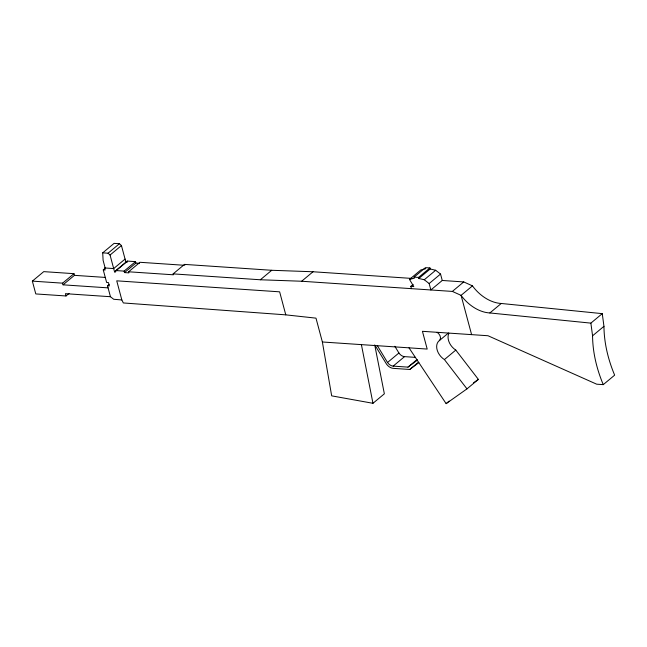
<?xml version="1.0" encoding="UTF-8"?>
<svg xmlns="http://www.w3.org/2000/svg" width="647" height="647" viewBox="0 0 647 647"><rect width="100%" height="100%" fill="white"/><g stroke="black" fill="none" stroke-linecap="round" stroke-linejoin="round"><path stroke-width="0.97" d="M135.506 261.631L124.111 271.117L124.499 272.581L135.894 263.094L135.506 261.631L127.257 261.073L115.862 270.559L115.595 271.975L114.576 271.91L110.055 255.031L108.041 253.212L102.711 252.848L103.108 260.361L105.154 267.987M126.99 262.488L127.257 261.073M69.059 293.447L66.026 295.97L35.787 293.932L32.35 281.122L43.745 271.635L73.984 273.673L74.429 275.339L63.042 284.826L62.589 283.16L73.984 273.673M102.711 252.848L114.098 243.361L119.428 243.725L121.442 245.545L125.963 262.423L114.576 271.91M108.041 253.212L119.428 243.725M110.055 255.031L121.442 245.545M374.718 344.916L384.358 393.813L372.971 403.299L331.668 395.851L322.376 341.988L315.987 318.146L285.78 314.854L123.334 302.95L121.838 299.957L113.694 299.27L110.451 296.714L107.515 285.78L109.359 285.909L108.478 282.602L106.634 282.48L103.261 269.896L104.782 268.626M125.065 259.075L113.678 268.562L104.579 267.947L105.129 270.017L103.261 269.896M107.515 285.78L109.036 284.518M124.499 272.581L128.899 272.88L128.607 271.78L139.995 262.294L183.764 265.246M128.607 271.78L173.372 274.797L173.121 273.883L184.516 264.397L271.732 270.284L313.043 271.756L411.759 278.42M173.121 273.883L260.345 279.771L271.732 270.284M260.345 279.771L301.648 281.243L313.043 271.756M411.452 288.651L410.837 286.37L413.789 286.564L409.478 279.407L420.873 269.92L425.75 268.683M409.478 279.407L414.363 278.17L414.08 277.126L425.475 267.64L429.932 267.947L430.206 268.982L435.674 270.268L440.534 274.061L442.257 280.474L430.862 289.961L429.147 283.548L424.278 279.755L418.819 278.469L418.536 277.434L429.932 267.947M418.819 278.469L430.206 268.982M410.837 286.37L413.118 284.47M424.278 279.755L435.674 270.268M429.147 283.548L440.534 274.061M301.648 281.243L452.358 291.417L463.745 281.93L472.464 285.869A34.21 23.802 50.2 0 0 501.255 303.475L602.26 313.641L603.958 326.314A123.067 85.63 50.2 0 0 614.65 375.155L603.255 384.633L596.704 384.197L487.984 335.736L422.434 331.313L427.19 349.065L322.376 341.988M472.464 285.869L461.076 295.356L452.358 291.417M377.371 345.7L387.521 362.482L398.908 352.995A6.583 4.578 50.2 0 0 404.545 356.634L415.414 357.37M387.521 362.482A6.583 4.578 50.2 0 0 393.158 366.121L404.545 356.634M448.832 333.431A12.552 8.735 50.2 0 0 455.803 350.084L478.368 379.385L466.98 388.871L444.408 359.57A12.552 8.735 50.2 0 1 439.329 340.605L448.444 333.019M393.158 366.121L407.974 367.124L417.08 359.53M375.163 345.555L386.599 364.229A8.031 5.588 50.2 0 0 393.562 368.378L409.729 369.469L418.083 362.514M471.598 334.628L461.076 295.356A34.21 23.802 50.2 0 0 489.86 312.954L501.255 303.475M444.408 359.57L455.803 350.084M409.009 347.835L446.123 403.639L449.155 401.108M489.86 312.954L590.873 323.128L602.26 313.641M603.255 384.633A123.067 85.63 50.2 0 1 592.571 335.801L603.958 326.314M409.729 369.469L418.852 362.635M407.974 367.124L417.25 360.225M473.555 382.798L478.368 379.385M446.123 403.639L466.98 388.871M414.08 277.126L418.536 277.434M442.257 280.474L463.745 281.93M135.894 263.094L139.412 263.329M115.862 270.559L124.111 271.117M74.429 275.339L105.461 277.434M32.35 281.122L62.589 283.16M63.042 284.826L108.081 287.866M110.451 296.714L65.412 293.673L66.026 295.97M394.856 346.282L398.908 352.995M285.78 314.854L279.641 291.829L116.735 280.83L121.838 299.957M184.516 264.397L184.759 265.31M361.398 344.625L372.971 403.299M590.873 323.128L592.571 335.801M437.105 332.307A5.491 3.825 50.2 0 1 439.329 340.605"/></g></svg>
